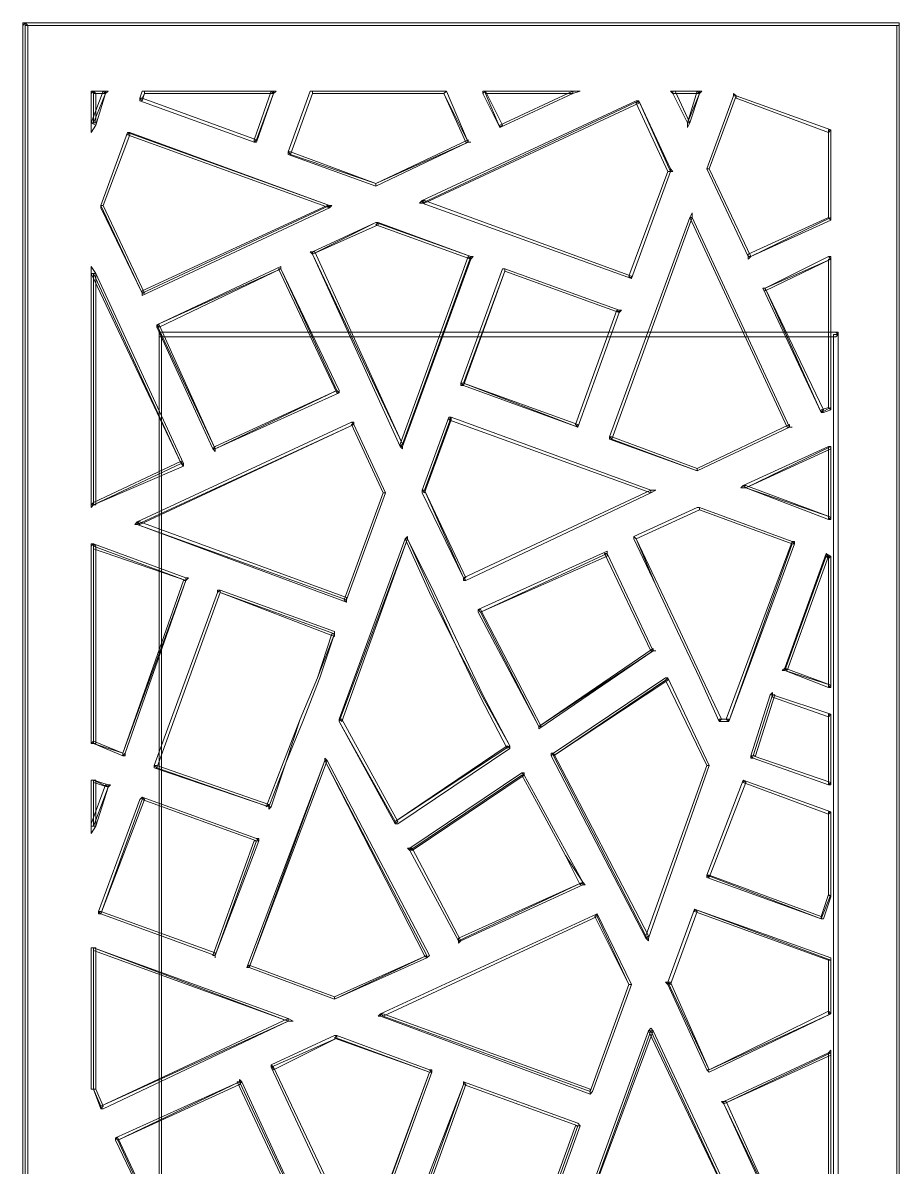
# Model space of a CAD drawing. Extents: x -66030 to 95157, y -13132 to 45879.
# Drawn here: x 61018 to 62424, y 34880 to 36716 of the extents above; entities that cross this region are included whole.
import ezdxf

# ---------------------------------------------------------------- set-up
doc = ezdxf.new("R2010")
doc.units = 0
doc.header["$LTSCALE"] = 100
doc.header["$MEASUREMENT"] = 0
doc.layers.get('0').update_dxf_attribs({"linetype": 'CONTINUOUS'})

msp = doc.modelspace()

# ---------------------------------------------------------------- linework, layer by layer
at = {"lineweight": 0}
for points in [[(61021.7, 36716.2), (61017.8, 36712.3), (61017.8, 31868.9), (61025.6, 31868.9), (61025.6, 36712.3), (61021.7, 36716.2), (61021.7, 36716.2), (61017.8, 36716.2), (61017.8, 36712.3)], [(62423.9, 36712.3), (62423.9, 36716.2), (61021.7, 36716.2), (61021.7, 36712.3), (62423.9, 36712.3), (62423.9, 36712.3), (62423.9, 36712.3), (62423.9, 36716.2), (62423.9, 36716.2)], [(61021.7, 31868.9), (61021.7, 36712.3), (62423.9, 36712.3), (62423.9, 31868.9), (61021.7, 31868.9)], [(62423.9, 31865), (62423.9, 31868.9), (62423.9, 36712.3), (62420, 36712.3), (62420, 31868.9), (62423.9, 31865), (62423.9, 31865), (62423.9, 31865), (62423.9, 31868.9)], [(61131, 36606.9), (61127.1, 36603), (61127.1, 36556.1), (61134.9, 36556.1), (61134.9, 36603), (61131, 36606.9), (61131, 36606.9), (61127.1, 36606.9), (61127.1, 36603)], [(61127.1, 36556.1), (61134.9, 36552.2), (61150.6, 36603), (61146.7, 36606.9), (61127.1, 36556.1), (61127.1, 36556.1), (61127.1, 36556.1), (61127.1, 36540.5), (61134.9, 36552.2)], [(61150.6, 36603), (61150.6, 36606.9), (61131, 36606.9), (61131, 36603), (61150.6, 36603), (61150.6, 36603), (61150.6, 36603), (61154.5, 36606.9), (61150.6, 36606.9)], [(61213.1, 36606.9), (61209.2, 36606.9), (61205.3, 36595.2), (61209.2, 36591.2), (61213.1, 36603), (61213.1, 36606.9), (61213.1, 36606.9), (61209.2, 36606.9), (61209.2, 36606.9)], [(61420.1, 36603), (61420.1, 36606.9), (61213.1, 36606.9), (61213.1, 36603), (61420.1, 36603), (61420.1, 36603), (61420.1, 36603), (61424, 36606.9), (61420.1, 36606.9)], [(61388.8, 36524.8), (61392.7, 36524.8), (61420.1, 36603), (61416.2, 36606.9), (61388.8, 36528.7), (61388.8, 36524.8), (61388.8, 36524.8), (61392.7, 36524.8), (61392.7, 36524.8)], [(61482.6, 36606.9), (61478.7, 36606.9), (61443.5, 36509.2), (61447.4, 36505.3), (61482.6, 36603), (61482.6, 36606.9), (61482.6, 36606.9), (61478.7, 36606.9), (61478.7, 36606.9)], [(61697.4, 36606.9), (61693.5, 36606.9), (61482.6, 36606.9), (61482.6, 36603), (61693.5, 36603), (61697.4, 36606.9), (61697.4, 36606.9), (61697.4, 36606.9), (61693.5, 36606.9)], [(61732.6, 36524.8), (61732.6, 36524.8), (61697.4, 36606.9), (61693.5, 36603), (61728.7, 36524.8), (61732.6, 36524.8), (61732.6, 36524.8), (61736.5, 36524.8), (61732.6, 36524.8)], [(61759.9, 36606.9), (61756, 36603), (61783.3, 36548.3), (61787.2, 36552.2), (61759.9, 36606.9), (61759.9, 36606.9), (61759.9, 36606.9), (61756, 36606.9), (61756, 36603)], [(61900.5, 36603), (61900.5, 36606.9), (61759.9, 36606.9), (61759.9, 36603), (61900.5, 36603), (61900.5, 36603), (61900.5, 36603), (61912.2, 36606.9), (61900.5, 36606.9)], [(61783.3, 36548.3), (61783.3, 36548.3), (61900.5, 36603), (61900.5, 36606.9), (61783.3, 36552.2), (61783.3, 36548.3), (61783.3, 36548.3), (61783.3, 36548.3), (61783.3, 36548.3)], [(62060.7, 36606.9), (62060.7, 36603), (62084.1, 36556.1), (62088, 36556.1), (62064.6, 36606.9), (62060.7, 36606.9), (62060.7, 36606.9), (62056.8, 36606.9), (62060.7, 36603)], [(62103.6, 36603), (62103.6, 36606.9), (62060.7, 36606.9), (62060.7, 36603), (62103.6, 36603), (62103.6, 36603), (62103.6, 36603), (62107.5, 36606.9), (62103.6, 36606.9)], [(62084.1, 36556.1), (62088, 36556.1), (62103.6, 36603), (62099.7, 36606.9), (62084.1, 36556.1), (62084.1, 36556.1), (62084.1, 36556.1), (62084.1, 36548.3), (62088, 36556.1)], [(61131, 36556.1), (61131, 36603), (61150.6, 36603), (61131, 36556.1)], [(61205.3, 36595.2), (61205.3, 36591.2), (61388.8, 36524.8), (61392.7, 36528.7), (61209.2, 36595.2), (61205.3, 36595.2), (61205.3, 36595.2), (61205.3, 36591.2), (61205.3, 36591.2)], [(61213.1, 36603), (61420.1, 36603), (61392.7, 36528.7), (61209.2, 36595.2), (61213.1, 36603)], [(61482.6, 36603), (61693.5, 36603), (61732.6, 36524.8), (61584.1, 36458.4), (61447.4, 36505.3), (61482.6, 36603)], [(61994.3, 36306.1), (61658.3, 36427.2), (62006, 36591.2), (62056.8, 36478), (61994.3, 36306.1)], [(62006, 36591.2), (62002.1, 36591.2), (61658.3, 36431.1), (61662.3, 36427.2), (62006, 36587.3), (62006, 36591.2), (62006, 36591.2), (62006, 36591.2), (62002.1, 36591.2)], [(61759.9, 36603), (61900.5, 36603), (61783.3, 36548.3), (61759.9, 36603)], [(62056.8, 36478), (62056.8, 36481.9), (62006, 36591.2), (62002.1, 36587.3), (62052.8, 36478), (62056.8, 36478), (62056.8, 36478), (62060.7, 36478), (62056.8, 36481.9)], [(62060.7, 36603), (62103.6, 36603), (62084.1, 36556.1), (62060.7, 36603)], [(62162.2, 36599.1), (62158.3, 36599.1), (62115.3, 36481.9), (62119.2, 36481.9), (62162.2, 36599.1), (62162.2, 36599.1), (62162.2, 36599.1), (62158.3, 36603), (62158.3, 36599.1)], [(62314.5, 36544.4), (62314.5, 36403.8), (62185.7, 36341.3), (62119.2, 36481.9), (62162.2, 36599.1), (62314.5, 36544.4)], [(62314.5, 36544.4), (62314.5, 36544.4), (62162.2, 36599.1), (62162.2, 36595.2), (62310.6, 36540.5), (62314.5, 36544.4), (62314.5, 36544.4), (62314.5, 36544.4), (62314.5, 36544.4)], [(61509.9, 36423.3), (61209.2, 36282.7), (61142.8, 36423.3), (61185.7, 36540.5), (61509.9, 36423.3)], [(61189.6, 36540.5), (61185.7, 36540.5), (61142.8, 36423.3), (61146.7, 36423.3), (61189.6, 36536.6), (61189.6, 36540.5), (61189.6, 36540.5), (61185.7, 36540.5), (61185.7, 36540.5)], [(61509.9, 36419.4), (61509.9, 36423.3), (61189.6, 36540.5), (61185.7, 36536.6), (61509.9, 36419.4), (61509.9, 36419.4), (61509.9, 36419.4), (61513.8, 36423.3), (61509.9, 36423.3)], [(62314.5, 36399.9), (62314.5, 36403.8), (62314.5, 36544.4), (62310.6, 36544.4), (62310.6, 36403.8), (62314.5, 36399.9), (62314.5, 36399.9), (62314.5, 36399.9), (62314.5, 36403.8)], [(61584.1, 36454.5), (61584.1, 36454.5), (61732.6, 36524.8), (61732.6, 36528.7), (61584.1, 36458.4), (61584.1, 36454.5), (61584.1, 36454.5), (61584.1, 36454.5), (61584.1, 36454.5)], [(61443.5, 36509.2), (61443.5, 36505.3), (61584.1, 36454.5), (61584.1, 36458.4), (61447.4, 36509.2), (61443.5, 36509.2), (61443.5, 36509.2), (61443.5, 36505.3), (61443.5, 36505.3)], [(61994.3, 36306.1), (61994.3, 36306.1), (62056.8, 36478), (62052.8, 36478), (61990.4, 36310), (61994.3, 36306.1), (61994.3, 36306.1), (61994.3, 36306.1), (61994.3, 36306.1)], [(62115.3, 36481.9), (62115.3, 36481.9), (62181.7, 36341.3), (62185.7, 36341.3), (62119.2, 36481.9), (62115.3, 36481.9), (62115.3, 36481.9), (62115.3, 36481.9), (62115.3, 36481.9)], [(61142.8, 36423.3), (61142.8, 36419.4), (61209.2, 36282.7), (61213.1, 36282.7), (61146.7, 36423.3), (61142.8, 36423.3), (61142.8, 36423.3), (61142.8, 36423.3), (61142.8, 36419.4)], [(61209.2, 36282.7), (61209.2, 36278.8), (61509.9, 36419.4), (61506, 36423.3), (61209.2, 36286.6), (61209.2, 36282.7), (61209.2, 36282.7), (61209.2, 36278.8), (61209.2, 36278.8)], [(61658.3, 36431.1), (61658.3, 36427.2), (61994.3, 36306.1), (61994.3, 36310), (61662.3, 36431.1), (61658.3, 36431.1), (61658.3, 36431.1), (61654.4, 36427.2), (61658.3, 36427.2)], [(62091.9, 36403.8), (62088, 36403.8), (61959.1, 36052.2), (61963, 36048.3), (62091.9, 36403.8), (62091.9, 36403.8), (62091.9, 36403.8), (62091.9, 36411.6), (62088, 36403.8)], [(61482.6, 36345.2), (61584.1, 36395.9), (61736.5, 36341.3), (61627.1, 36040.5), (61482.6, 36345.2)], [(61588, 36395.9), (61584.1, 36395.9), (61482.6, 36349.1), (61482.6, 36345.2), (61588, 36392), (61588, 36395.9), (61588, 36395.9), (61584.1, 36395.9), (61584.1, 36395.9)], [(61736.5, 36337.4), (61736.5, 36341.3), (61588, 36395.9), (61584.1, 36392), (61736.5, 36337.4), (61736.5, 36337.4), (61736.5, 36337.4), (61740.4, 36341.3), (61736.5, 36341.3)], [(62091.9, 36403.8), (62248.1, 36067.8), (62099.7, 35997.5), (61963, 36048.3), (62091.9, 36403.8)], [(62248.1, 36067.8), (62248.1, 36067.8), (62091.9, 36403.8), (62088, 36403.8), (62244.2, 36067.8), (62248.1, 36067.8), (62248.1, 36067.8), (62252.1, 36067.8), (62248.1, 36067.8)], [(62181.7, 36341.3), (62185.7, 36341.3), (62314.5, 36399.9), (62310.6, 36403.8), (62181.7, 36345.2), (62181.7, 36341.3), (62181.7, 36341.3), (62181.7, 36337.4), (62185.7, 36341.3)], [(61482.6, 36349.1), (61482.6, 36345.2), (61623.2, 36036.6), (61627.1, 36040.5), (61486.5, 36349.1), (61482.6, 36349.1), (61482.6, 36349.1), (61478.7, 36349.1), (61482.6, 36345.2)], [(61623.2, 36036.6), (61627.1, 36036.6), (61736.5, 36337.4), (61732.6, 36341.3), (61623.2, 36040.5), (61623.2, 36036.6), (61623.2, 36036.6), (61627.1, 36032.7), (61627.1, 36036.6)], [(62314.5, 36337.4), (62310.6, 36341.3), (62209.1, 36290.5), (62209.1, 36286.6), (62314.5, 36337.4), (62314.5, 36337.4), (62314.5, 36337.4), (62314.5, 36341.3), (62310.6, 36341.3)], [(62314.5, 36337.4), (62314.5, 36099.1), (62298.9, 36091.3), (62209.1, 36290.5), (62314.5, 36337.4)], [(62314.5, 36095.2), (62314.5, 36099.1), (62314.5, 36337.4), (62310.6, 36337.4), (62310.6, 36099.1), (62314.5, 36095.2), (62314.5, 36095.2), (62314.5, 36099.1), (62314.5, 36099.1)], [(61134.9, 36313.9), (61127.1, 36313.9), (61127.1, 35942.9), (61134.9, 35942.9), (61134.9, 36313.9), (61134.9, 36313.9), (61134.9, 36313.9), (61127.1, 36325.6), (61127.1, 36313.9)], [(61275.6, 36005.3), (61275.6, 36009.3), (61134.9, 36313.9), (61127.1, 36313.9), (61271.7, 36009.3), (61275.6, 36005.3), (61275.6, 36005.3), (61275.6, 36009.3), (61275.6, 36009.3)], [(61131, 35942.9), (61131, 36313.9), (61271.7, 36009.3), (61131, 35942.9)], [(61431.8, 36321.7), (61431.8, 36325.6), (61232.6, 36231.9), (61236.5, 36228), (61431.8, 36321.7), (61431.8, 36321.7), (61431.8, 36321.7), (61431.8, 36325.6), (61431.8, 36325.6)], [(61431.8, 36321.7), (61521.6, 36126.4), (61326.3, 36032.7), (61232.6, 36231.9), (61431.8, 36321.7)], [(61525.5, 36122.5), (61525.5, 36126.4), (61431.8, 36321.7), (61427.9, 36321.7), (61521.6, 36122.5), (61525.5, 36122.5), (61525.5, 36122.5), (61525.5, 36122.5), (61525.5, 36126.4)], [(61791.1, 36321.7), (61787.2, 36321.7), (61720.8, 36138.2), (61724.7, 36134.2), (61791.1, 36317.8), (61791.1, 36321.7), (61791.1, 36321.7), (61787.2, 36321.7), (61787.2, 36321.7)], [(61724.7, 36138.2), (61791.1, 36317.8), (61974.7, 36251.4), (61908.3, 36067.8), (61724.7, 36138.2)], [(61974.7, 36251.4), (61974.7, 36255.3), (61791.1, 36321.7), (61791.1, 36317.8), (61974.7, 36251.4), (61974.7, 36251.4), (61974.7, 36251.4), (61978.6, 36255.3), (61974.7, 36255.3)], [(62209.1, 36290.5), (62205.2, 36290.5), (62298.9, 36091.3), (62302.8, 36095.2), (62209.1, 36290.5), (62209.1, 36290.5), (62209.1, 36290.5), (62205.2, 36290.5), (62205.2, 36290.5)], [(61908.3, 36067.8), (61908.3, 36067.8), (61974.7, 36251.4), (61970.8, 36255.3), (61904.4, 36071.8), (61908.3, 36067.8), (61908.3, 36067.8), (61908.3, 36067.8), (61908.3, 36067.8)], [(61232.6, 36231.9), (61232.6, 36228), (61322.4, 36032.7), (61326.3, 36032.7), (61236.5, 36231.9), (61232.6, 36231.9), (61232.6, 36231.9), (61232.6, 36231.9), (61232.6, 36228)], [(61236.5, 36220.2), (61236.5, 36216.3), (61236.5, 31970.5), (61240.4, 31970.5), (61240.4, 36216.3), (61236.5, 36220.2), (61236.5, 36220.2), (61236.5, 36220.2), (61236.5, 36216.3)], [(62326.3, 36216.3), (62322.4, 36220.2), (61236.5, 36220.2), (61236.5, 36212.4), (62322.4, 36212.4), (62326.3, 36216.3), (62326.3, 36216.3), (62326.3, 36220.2), (62322.4, 36220.2)], [(62322.4, 31966.6), (62326.3, 31970.5), (62326.3, 36216.3), (62318.5, 36216.3), (62318.5, 31970.5), (62322.4, 31966.6), (62322.4, 31966.6), (62326.3, 31966.6), (62326.3, 31970.5)], [(61720.8, 36138.2), (61724.7, 36134.2), (61908.3, 36067.8), (61908.3, 36071.8), (61724.7, 36138.2), (61720.8, 36138.2), (61720.8, 36138.2), (61720.8, 36134.2), (61724.7, 36134.2)], [(61322.4, 36032.7), (61326.3, 36032.7), (61525.5, 36122.5), (61521.6, 36126.4), (61326.3, 36036.6), (61322.4, 36032.7), (61322.4, 36032.7), (61326.3, 36028.8), (61326.3, 36032.7)], [(62298.9, 36091.3), (62302.8, 36091.3), (62314.5, 36095.2), (62310.6, 36099.1), (62298.9, 36095.2), (62298.9, 36091.3), (62298.9, 36091.3), (62298.9, 36091.3), (62302.8, 36091.3)], [(61549, 36071.8), (61545.1, 36075.7), (61201.3, 35915.5), (61205.3, 35911.6), (61549, 36071.8), (61549, 36071.8), (61549, 36071.8), (61549, 36075.7), (61545.1, 36075.7)], [(61705.2, 36083.5), (61701.3, 36083.5), (61658.3, 35966.3), (61662.3, 35962.4), (61705.2, 36079.6), (61705.2, 36083.5), (61705.2, 36083.5), (61701.3, 36083.5), (61701.3, 36083.5)], [(62025.5, 35966.3), (61724.7, 35825.7), (61662.3, 35966.3), (61705.2, 36083.5), (62025.5, 35966.3)], [(62025.5, 35962.4), (62025.5, 35966.3), (61705.2, 36083.5), (61701.3, 36079.6), (62025.5, 35962.4), (62025.5, 35962.4), (62025.5, 35962.4), (62033.3, 35966.3), (62025.5, 35966.3)], [(61537.3, 35790.5), (61201.3, 35911.6), (61549, 36071.8), (61599.8, 35962.4), (61537.3, 35790.5)], [(61599.8, 35962.4), (61599.8, 35962.4), (61549, 36071.8), (61545.1, 36071.8), (61595.8, 35962.4), (61599.8, 35962.4), (61599.8, 35962.4), (61599.8, 35962.4), (61599.8, 35962.4)], [(62099.7, 35997.5), (62099.7, 35997.5), (62248.1, 36067.8), (62248.1, 36071.8), (62099.7, 36001.4), (62099.7, 35997.5), (62099.7, 35997.5), (62099.7, 35997.5), (62099.7, 35997.5)], [(61959.1, 36052.2), (61959.1, 36048.3), (62099.7, 35997.5), (62099.7, 36001.4), (61963, 36052.2), (61959.1, 36052.2), (61959.1, 36052.2), (61959.1, 36048.3), (61959.1, 36048.3)], [(62314.5, 36036.6), (62310.6, 36036.6), (62173.9, 35974.1), (62177.8, 35970.2), (62314.5, 36032.7), (62314.5, 36036.6), (62314.5, 36036.6), (62314.5, 36036.6), (62310.6, 36036.6)], [(62314.5, 36036.6), (62314.5, 35923.3), (62177.8, 35970.2), (62314.5, 36036.6)], [(62310.6, 35919.4), (62314.5, 35923.3), (62314.5, 36036.6), (62310.6, 36036.6), (62310.6, 35923.3), (62310.6, 35919.4), (62310.6, 35919.4), (62314.5, 35919.4), (62314.5, 35923.3)], [(61127.1, 35942.9), (61131, 35942.9), (61275.6, 36005.3), (61271.7, 36013.2), (61131, 35946.8), (61127.1, 35942.9), (61127.1, 35942.9), (61127.1, 35938.9), (61131, 35942.9)], [(61658.3, 35966.3), (61658.3, 35962.4), (61724.7, 35825.7), (61728.7, 35825.7), (61662.3, 35966.3), (61658.3, 35966.3), (61658.3, 35966.3), (61658.3, 35966.3), (61658.3, 35962.4)], [(61724.7, 35825.7), (61728.7, 35821.8), (62025.5, 35962.4), (62025.5, 35966.3), (61724.7, 35825.7), (61724.7, 35825.7), (61724.7, 35825.7), (61724.7, 35821.8), (61728.7, 35821.8)], [(62173.9, 35974.1), (62177.8, 35970.2), (62310.6, 35919.4), (62314.5, 35923.3), (62177.8, 35974.1), (62173.9, 35974.1), (62173.9, 35974.1), (62170, 35970.2), (62177.8, 35970.2)], [(61537.3, 35786.6), (61537.3, 35790.5), (61599.8, 35962.4), (61595.8, 35962.4), (61533.4, 35790.5), (61537.3, 35786.6), (61537.3, 35786.6), (61537.3, 35786.6), (61537.3, 35790.5)], [(62103.6, 35938.9), (62099.7, 35938.9), (61998.2, 35892.1), (62002.1, 35888.2), (62103.6, 35935), (62103.6, 35938.9), (62103.6, 35938.9), (62103.6, 35938.9), (62099.7, 35938.9)], [(62150.5, 35595.2), (62134.9, 35595.2), (62103.6, 35665.5), (62068.5, 35739.7), (62033.3, 35814), (62002.1, 35888.2), (62103.6, 35935), (62252.1, 35880.4), (62150.5, 35595.2)], [(62256, 35880.4), (62252.1, 35884.3), (62103.6, 35938.9), (62103.6, 35935), (62252.1, 35880.4), (62256, 35880.4), (62256, 35880.4), (62256, 35884.3), (62252.1, 35884.3)], [(61201.3, 35915.5), (61201.3, 35911.6), (61537.3, 35786.6), (61537.3, 35794.4), (61205.3, 35915.5), (61201.3, 35915.5), (61201.3, 35915.5), (61197.4, 35911.6), (61201.3, 35911.6)], [(61634.9, 35888.2), (61631, 35888.2), (61525.5, 35599.1), (61529.4, 35595.2), (61634.9, 35888.2), (61634.9, 35888.2), (61634.9, 35888.2), (61634.9, 35892.1), (61631, 35888.2)], [(61998.2, 35892.1), (61998.2, 35888.2), (62033.3, 35814), (62068.5, 35739.7), (62103.6, 35665.5), (62134.9, 35595.2), (62138.8, 35599.1), (62107.5, 35665.5), (62072.4, 35739.7), (62037.2, 35814), (62002.1, 35888.2), (62002.1, 35888.2), (61998.2, 35892.1), (61998.2, 35888.2), (61998.2, 35888.2)], [(61131, 35880.4), (61127.1, 35876.5), (61127.1, 35560.1), (61134.9, 35560.1), (61134.9, 35876.5), (61131, 35880.4), (61131, 35880.4), (61127.1, 35880.4), (61127.1, 35876.5)], [(61279.5, 35821.8), (61279.5, 35825.7), (61131, 35880.4), (61131, 35872.5), (61279.5, 35821.8), (61279.5, 35821.8), (61279.5, 35821.8), (61283.4, 35825.7), (61279.5, 35825.7)], [(61131, 35560.1), (61131, 35876.5), (61279.5, 35821.8), (61177.9, 35544.4), (61131, 35560.1)], [(61525.5, 35595.2), (61634.9, 35888.2), (61674, 35802.2), (61713, 35716.3), (61756, 35634.3), (61799, 35556.2), (61615.4, 35435.1), (61525.5, 35595.2)], [(61799, 35552.3), (61799, 35556.2), (61756, 35638.2), (61716.9, 35720.2), (61677.9, 35802.2), (61634.9, 35888.2), (61631, 35888.2), (61670.1, 35802.2), (61713, 35716.3), (61752.1, 35634.3), (61795.1, 35552.3), (61795.1, 35556.2), (61799, 35552.3), (61799, 35552.3), (61799, 35556.2)], [(62150.5, 35595.2), (62150.5, 35595.2), (62256, 35880.4), (62252.1, 35884.3), (62146.6, 35599.1), (62150.5, 35595.2), (62150.5, 35595.2), (62150.5, 35595.2), (62150.5, 35595.2)], [(61955.2, 35864.7), (61955.2, 35868.6), (61748.2, 35774.9), (61752.1, 35771), (61955.2, 35860.8), (61955.2, 35864.7), (61955.2, 35864.7), (61955.2, 35868.6), (61955.2, 35868.6)], [(61845.8, 35587.4), (61752.1, 35771), (61955.2, 35864.7), (62029.4, 35708.5), (61845.8, 35587.4)], [(62029.4, 35708.5), (62029.4, 35708.5), (61955.2, 35864.7), (61951.3, 35864.7), (62025.5, 35708.5), (62029.4, 35708.5), (62029.4, 35708.5), (62033.3, 35708.5), (62029.4, 35708.5)], [(62306.7, 35864.7), (62306.7, 35864.7), (62240.3, 35681.2), (62244.2, 35677.2), (62310.6, 35860.8), (62306.7, 35864.7), (62306.7, 35864.7), (62306.7, 35864.7), (62306.7, 35864.7)], [(62314.5, 35860.8), (62314.5, 35653.8), (62240.3, 35677.2), (62306.7, 35860.8), (62314.5, 35860.8)], [(62314.5, 35860.8), (62314.5, 35860.8), (62306.7, 35864.7), (62306.7, 35860.8), (62310.6, 35856.9), (62314.5, 35860.8), (62314.5, 35860.8), (62314.5, 35860.8), (62314.5, 35860.8)], [(62310.6, 35649.9), (62314.5, 35653.8), (62314.5, 35860.8), (62310.6, 35860.8), (62310.6, 35653.8), (62310.6, 35649.9), (62310.6, 35649.9), (62314.5, 35649.9), (62314.5, 35653.8)], [(61177.9, 35540.5), (61181.8, 35544.4), (61279.5, 35821.8), (61275.6, 35821.8), (61177.9, 35544.4), (61177.9, 35540.5), (61177.9, 35540.5), (61181.8, 35540.5), (61181.8, 35544.4)], [(61334.1, 35806.1), (61330.2, 35802.2), (61228.7, 35524.9), (61232.6, 35521), (61334.1, 35802.2), (61334.1, 35806.1), (61334.1, 35806.1), (61330.2, 35806.1), (61330.2, 35802.2)], [(61232.6, 35521), (61334.1, 35802.2), (61517.7, 35735.8), (61490.4, 35665.5), (61463, 35599.1), (61439.6, 35528.8), (61412.3, 35458.5), (61232.6, 35521)], [(61517.7, 35735.8), (61517.7, 35739.7), (61334.1, 35806.1), (61334.1, 35802.2), (61517.7, 35731.9), (61517.7, 35735.8), (61517.7, 35735.8), (61517.7, 35735.8), (61517.7, 35739.7)], [(61748.2, 35774.9), (61748.2, 35771), (61845.8, 35587.4), (61849.7, 35587.4), (61752.1, 35774.9), (61748.2, 35774.9), (61748.2, 35774.9), (61748.2, 35774.9), (61748.2, 35771)], [(61412.3, 35458.5), (61416.2, 35458.5), (61439.6, 35528.8), (61467, 35595.2), (61494.3, 35665.5), (61517.7, 35735.8), (61513.8, 35735.8), (61490.4, 35665.5), (61463, 35599.1), (61435.7, 35528.8), (61408.4, 35458.5), (61412.3, 35462.4), (61412.3, 35458.5), (61412.3, 35454.6), (61416.2, 35458.5)], [(61845.8, 35587.4), (61845.8, 35583.5), (62029.4, 35708.5), (62029.4, 35712.4), (61845.8, 35587.4), (61845.8, 35587.4), (61845.8, 35587.4), (61845.8, 35583.5), (61845.8, 35583.5)], [(62240.3, 35681.2), (62240.3, 35677.2), (62310.6, 35649.9), (62314.5, 35653.8), (62240.3, 35681.2), (62240.3, 35681.2), (62240.3, 35681.2), (62236.4, 35677.2), (62240.3, 35677.2)], [(62052.8, 35665.5), (62048.9, 35665.5), (61869.3, 35544.4), (61869.3, 35540.5), (62052.8, 35661.6), (62052.8, 35665.5), (62052.8, 35665.5), (62052.8, 35665.5), (62048.9, 35665.5)], [(62115.3, 35524.9), (62017.7, 35251.5), (61869.3, 35540.5), (62048.9, 35661.6), (62115.3, 35524.9)], [(62119.2, 35524.9), (62119.2, 35524.9), (62052.8, 35665.5), (62048.9, 35661.6), (62115.3, 35524.9), (62119.2, 35524.9), (62119.2, 35524.9), (62119.2, 35524.9), (62119.2, 35524.9)], [(62220.8, 35638.2), (62216.9, 35638.2), (62185.7, 35540.5), (62193.5, 35540.5), (62224.7, 35638.2), (62220.8, 35638.2), (62220.8, 35638.2), (62220.8, 35642.1), (62216.9, 35638.2)], [(62314.5, 35606.9), (62314.5, 35497.6), (62189.6, 35540.5), (62220.8, 35638.2), (62314.5, 35606.9)], [(62314.5, 35606.9), (62314.5, 35606.9), (62220.8, 35638.2), (62220.8, 35634.3), (62310.6, 35603), (62314.5, 35606.9), (62314.5, 35606.9), (62314.5, 35606.9), (62314.5, 35606.9)], [(61525.5, 35599.1), (61525.5, 35595.2), (61615.4, 35431.2), (61619.3, 35435.1), (61529.4, 35599.1), (61525.5, 35599.1), (61525.5, 35599.1), (61525.5, 35595.2), (61525.5, 35595.2)], [(62134.9, 35595.2), (62134.9, 35595.2), (62150.5, 35595.2), (62150.5, 35599.1), (62134.9, 35599.1), (62134.9, 35595.2), (62134.9, 35595.2), (62134.9, 35595.2), (62134.9, 35595.2)], [(62310.6, 35493.7), (62314.5, 35497.6), (62314.5, 35606.9), (62310.6, 35606.9), (62310.6, 35497.6), (62310.6, 35493.7), (62310.6, 35493.7), (62314.5, 35493.7), (62314.5, 35497.6)], [(61127.1, 35560.1), (61131, 35560.1), (61177.9, 35540.5), (61177.9, 35544.4), (61131, 35564), (61127.1, 35560.1), (61127.1, 35560.1), (61127.1, 35560.1), (61131, 35560.1)], [(61615.4, 35431.2), (61619.3, 35431.2), (61799, 35552.3), (61795.1, 35556.2), (61615.4, 35435.1), (61615.4, 35431.2), (61615.4, 35431.2), (61615.4, 35431.2), (61619.3, 35431.2)], [(61869.3, 35544.4), (61865.4, 35540.5), (62017.7, 35247.6), (62021.6, 35251.5), (61869.3, 35544.4), (61869.3, 35544.4), (61869.3, 35544.4), (61865.4, 35544.4), (61865.4, 35540.5)], [(61228.7, 35524.9), (61228.7, 35521), (61412.3, 35458.5), (61412.3, 35462.4), (61232.6, 35524.9), (61228.7, 35524.9), (61228.7, 35524.9), (61228.7, 35521), (61228.7, 35521)], [(61506, 35532.7), (61502.1, 35532.7), (61377.1, 35200.7), (61381, 35200.7), (61506, 35532.7), (61506, 35532.7), (61506, 35532.7), (61502.1, 35536.6), (61502.1, 35532.7)], [(61502.1, 35532.7), (61666.2, 35220.2), (61517.7, 35149.9), (61381, 35200.7), (61502.1, 35532.7)], [(61666.2, 35216.3), (61670.1, 35220.2), (61506, 35532.7), (61502.1, 35532.7), (61662.3, 35220.2), (61666.2, 35216.3), (61666.2, 35216.3), (61670.1, 35220.2), (61670.1, 35220.2)], [(62017.7, 35247.6), (62021.6, 35247.6), (62119.2, 35524.9), (62115.3, 35524.9), (62017.7, 35251.5), (62017.7, 35247.6), (62017.7, 35247.6), (62021.6, 35243.7), (62021.6, 35247.6)], [(62185.7, 35540.5), (62189.6, 35536.6), (62310.6, 35493.7), (62314.5, 35497.6), (62189.6, 35540.5), (62185.7, 35540.5), (62185.7, 35540.5), (62185.7, 35536.6), (62189.6, 35536.6)], [(61822.4, 35509.3), (61818.5, 35513.2), (61638.8, 35392.1), (61642.7, 35388.2), (61822.4, 35509.3), (61822.4, 35509.3), (61822.4, 35509.3), (61822.4, 35513.2), (61818.5, 35513.2)], [(61818.5, 35509.3), (61841.9, 35466.3), (61865.4, 35423.4), (61888.8, 35380.4), (61916.1, 35337.4), (61716.9, 35243.7), (61638.8, 35388.2), (61818.5, 35509.3)], [(61916.1, 35333.5), (61916.1, 35337.4), (61892.7, 35380.4), (61869.3, 35423.4), (61845.8, 35466.3), (61822.4, 35509.3), (61818.5, 35509.3), (61841.9, 35466.3), (61865.4, 35423.4), (61888.8, 35380.4), (61912.2, 35333.5), (61916.1, 35337.4), (61916.1, 35333.5), (61920, 35333.5), (61916.1, 35337.4)], [(61131, 35501.5), (61127.1, 35501.5), (61127.1, 35427.3), (61134.9, 35427.3), (61134.9, 35501.5), (61131, 35501.5), (61131, 35501.5), (61127.1, 35501.5), (61127.1, 35501.5)], [(61127.1, 35427.3), (61134.9, 35427.3), (61154.5, 35489.8), (61150.6, 35493.7), (61127.1, 35431.2), (61127.1, 35427.3), (61127.1, 35427.3), (61127.1, 35415.5), (61134.9, 35427.3)], [(61131, 35427.3), (61131, 35501.5), (61154.5, 35489.8), (61131, 35427.3)], [(61154.5, 35489.8), (61154.5, 35493.7), (61131, 35501.5), (61131, 35497.6), (61154.5, 35489.8), (61154.5, 35489.8), (61154.5, 35489.8), (61158.4, 35493.7), (61154.5, 35493.7)], [(62314.5, 35450.7), (62314.5, 35317.9), (62298.9, 35278.8), (62115.3, 35349.1), (62173.9, 35501.5), (62314.5, 35450.7)], [(62173.9, 35501.5), (62173.9, 35501.5), (62115.3, 35349.1), (62119.2, 35345.2), (62177.8, 35497.6), (62173.9, 35501.5), (62173.9, 35501.5), (62173.9, 35501.5), (62173.9, 35501.5)], [(62314.5, 35450.7), (62314.5, 35450.7), (62173.9, 35501.5), (62173.9, 35497.6), (62310.6, 35446.8), (62314.5, 35450.7), (62314.5, 35450.7), (62314.5, 35450.7), (62314.5, 35450.7)], [(61209.2, 35474.1), (61205.3, 35470.2), (61138.9, 35290.6), (61142.8, 35286.7), (61213.1, 35470.2), (61209.2, 35474.1), (61209.2, 35474.1), (61209.2, 35474.1), (61205.3, 35470.2)], [(61142.8, 35286.7), (61209.2, 35470.2), (61392.7, 35403.8), (61326.3, 35220.2), (61142.8, 35286.7)], [(61396.6, 35403.8), (61392.7, 35407.7), (61209.2, 35474.1), (61209.2, 35470.2), (61392.7, 35403.8), (61396.6, 35403.8), (61396.6, 35403.8), (61396.6, 35407.7), (61392.7, 35407.7)], [(62314.5, 35314), (62314.5, 35317.9), (62314.5, 35450.7), (62310.6, 35450.7), (62310.6, 35317.9), (62314.5, 35314), (62314.5, 35314), (62314.5, 35317.9), (62314.5, 35317.9)], [(61326.3, 35220.2), (61326.3, 35220.2), (61396.6, 35403.8), (61388.8, 35403.8), (61322.4, 35220.2), (61326.3, 35220.2), (61326.3, 35220.2), (61326.3, 35216.3), (61326.3, 35220.2)], [(61638.8, 35392.1), (61638.8, 35388.2), (61716.9, 35243.7), (61720.8, 35243.7), (61642.7, 35392.1), (61638.8, 35392.1), (61638.8, 35392.1), (61634.9, 35392.1), (61638.8, 35388.2)], [(62115.3, 35349.1), (62115.3, 35345.2), (62298.9, 35278.8), (62298.9, 35282.7), (62119.2, 35349.1), (62115.3, 35349.1), (62115.3, 35349.1), (62115.3, 35345.2), (62115.3, 35345.2)], [(61716.9, 35243.7), (61720.8, 35243.7), (61916.1, 35333.5), (61916.1, 35337.4), (61716.9, 35247.6), (61716.9, 35243.7), (61716.9, 35243.7), (61716.9, 35239.8), (61720.8, 35243.7)], [(62298.9, 35278.8), (62302.8, 35278.8), (62314.5, 35314), (62310.6, 35317.9), (62298.9, 35282.7), (62298.9, 35278.8), (62298.9, 35278.8), (62302.8, 35278.8), (62302.8, 35278.8)], [(61138.9, 35290.6), (61142.8, 35286.7), (61326.3, 35220.2), (61326.3, 35224.2), (61142.8, 35290.6), (61138.9, 35290.6), (61138.9, 35290.6), (61138.9, 35286.7), (61142.8, 35286.7)], [(61939.6, 35286.7), (61939.6, 35286.7), (61591.9, 35126.5), (61595.8, 35122.6), (61939.6, 35282.7), (61939.6, 35286.7), (61939.6, 35286.7), (61939.6, 35286.7), (61939.6, 35286.7)], [(61994.3, 35173.4), (61994.3, 35173.4), (61939.6, 35286.7), (61935.7, 35282.7), (61990.4, 35173.4), (61994.3, 35173.4), (61994.3, 35173.4), (61994.3, 35173.4), (61994.3, 35173.4)], [(62314.5, 35212.4), (62314.5, 35126.5), (62119.2, 35036.7), (62052.8, 35177.3), (62095.8, 35294.5), (62314.5, 35212.4)], [(62095.8, 35294.5), (62095.8, 35294.5), (62052.8, 35177.3), (62056.8, 35173.4), (62099.7, 35290.6), (62095.8, 35294.5), (62095.8, 35294.5), (62095.8, 35294.5), (62095.8, 35294.5)], [(62314.5, 35212.4), (62314.5, 35216.3), (62095.8, 35294.5), (62095.8, 35290.6), (62310.6, 35212.4), (62314.5, 35212.4), (62314.5, 35212.4), (62314.5, 35216.3), (62314.5, 35216.3)], [(61927.9, 35001.5), (61595.8, 35122.6), (61939.6, 35282.7), (61990.4, 35173.4), (61927.9, 35001.5)], [(61131, 35232), (61127.1, 35232), (61127.1, 35005.4), (61134.9, 35005.4), (61134.9, 35232), (61131, 35232), (61131, 35232), (61127.1, 35232), (61127.1, 35232)], [(61131, 35005.4), (61131, 35232), (61443.5, 35114.8), (61142.8, 34978.1), (61131, 35005.4)], [(61443.5, 35114.8), (61443.5, 35118.7), (61131, 35232), (61131, 35228.1), (61443.5, 35114.8), (61443.5, 35114.8), (61443.5, 35114.8), (61451.3, 35114.8), (61443.5, 35118.7)], [(61517.7, 35149.9), (61517.7, 35149.9), (61666.2, 35216.3), (61666.2, 35220.2), (61517.7, 35153.8), (61517.7, 35149.9), (61517.7, 35149.9), (61517.7, 35149.9), (61517.7, 35149.9)], [(62314.5, 35126.5), (62314.5, 35126.5), (62314.5, 35212.4), (62310.6, 35212.4), (62310.6, 35126.5), (62314.5, 35126.5), (62314.5, 35126.5), (62314.5, 35126.5), (62314.5, 35126.5)], [(61377.1, 35200.7), (61381, 35200.7), (61517.7, 35149.9), (61517.7, 35153.8), (61381, 35204.6), (61377.1, 35200.7), (61377.1, 35200.7), (61377.1, 35200.7), (61381, 35200.7)], [(62052.8, 35177.3), (62052.8, 35173.4), (62115.3, 35036.7), (62119.2, 35036.7), (62056.8, 35177.3), (62052.8, 35177.3), (62052.8, 35177.3), (62048.9, 35177.3), (62052.8, 35173.4)], [(61927.9, 34997.6), (61931.8, 35001.5), (61994.3, 35173.4), (61990.4, 35173.4), (61927.9, 35001.5), (61927.9, 34997.6), (61927.9, 34997.6), (61927.9, 34997.6), (61931.8, 35001.5)], [(61591.9, 35126.5), (61591.9, 35122.6), (61927.9, 34997.6), (61927.9, 35005.4), (61595.8, 35126.5), (61591.9, 35126.5), (61591.9, 35126.5), (61588, 35122.6), (61591.9, 35122.6)], [(62115.3, 35036.7), (62119.2, 35032.8), (62314.5, 35126.5), (62310.6, 35130.4), (62119.2, 35036.7), (62115.3, 35036.7), (62115.3, 35036.7), (62119.2, 35032.8), (62119.2, 35032.8)], [(61142.8, 34974.2), (61146.7, 34974.2), (61443.5, 35114.8), (61443.5, 35118.7), (61142.8, 34978.1), (61142.8, 34974.2), (61142.8, 34974.2), (61142.8, 34974.2), (61146.7, 34974.2)], [(62029.4, 35099.2), (62021.6, 35099.2), (61892.7, 34743.7), (61896.6, 34743.7), (62029.4, 35099.2), (62029.4, 35099.2), (62029.4, 35099.2), (62025.5, 35103.1), (62021.6, 35099.2)], [(61521.6, 35091.4), (61517.7, 35091.4), (61416.2, 35044.5), (61420.1, 35036.7), (61521.6, 35087.4), (61521.6, 35091.4), (61521.6, 35091.4), (61521.6, 35091.4), (61517.7, 35091.4)], [(61416.2, 35040.6), (61521.6, 35087.4), (61670.1, 35032.8), (61560.7, 34732), (61416.2, 35040.6)], [(61674, 35032.8), (61670.1, 35036.7), (61521.6, 35091.4), (61517.7, 35087.4), (61670.1, 35032.8), (61674, 35032.8), (61674, 35032.8), (61674, 35036.7), (61670.1, 35036.7)], [(62025.5, 35099.2), (62181.7, 34763.3), (62033.3, 34692.9), (61896.6, 34743.7), (62025.5, 35099.2)], [(62181.7, 34759.3), (62185.7, 34763.3), (62029.4, 35099.2), (62021.6, 35099.2), (62181.7, 34763.3), (62181.7, 34759.3), (62181.7, 34759.3), (62185.7, 34763.3), (62185.7, 34763.3)], [(62314.5, 35064), (62310.6, 35064), (62142.7, 34985.9), (62142.7, 34982), (62314.5, 35060.1), (62314.5, 35064), (62314.5, 35064), (62314.5, 35067.9), (62310.6, 35064)], [(62314.5, 35064), (62314.5, 34821.8), (62236.4, 34786.7), (62142.7, 34982), (62314.5, 35064)], [(62314.5, 34821.8), (62314.5, 34821.8), (62314.5, 35064), (62310.6, 35064), (62310.6, 34821.8), (62314.5, 34821.8), (62314.5, 34821.8), (62314.5, 34821.8), (62314.5, 34821.8)], [(61416.2, 35044.5), (61416.2, 35040.6), (61560.7, 34732), (61564.6, 34735.9), (61420.1, 35040.6), (61416.2, 35044.5), (61416.2, 35044.5), (61416.2, 35040.6), (61416.2, 35040.6)], [(61560.7, 34732), (61564.6, 34732), (61674, 35032.8), (61670.1, 35032.8), (61560.7, 34735.9), (61560.7, 34732), (61560.7, 34732), (61560.7, 34728.1), (61564.6, 34732)], [(61369.3, 35017.1), (61365.4, 35017.1), (61166.2, 34927.3), (61170.1, 34923.4), (61365.4, 35013.2), (61369.3, 35017.1), (61369.3, 35017.1), (61365.4, 35021), (61365.4, 35017.1)], [(61365.4, 35017.1), (61459.1, 34817.9), (61259.9, 34728.1), (61170.1, 34923.4), (61365.4, 35017.1)], [(61459.1, 34817.9), (61459.1, 34821.8), (61369.3, 35017.1), (61361.5, 35017.1), (61455.2, 34817.9), (61459.1, 34817.9), (61459.1, 34817.9), (61459.1, 34817.9), (61459.1, 34821.8)], [(61724.7, 35017.1), (61724.7, 35013.2), (61654.4, 34829.7), (61662.3, 34829.7), (61728.7, 35013.2), (61724.7, 35017.1), (61724.7, 35017.1), (61724.7, 35017.1), (61724.7, 35013.2)], [(61658.3, 34829.7), (61724.7, 35013.2), (61908.3, 34946.8), (61841.9, 34763.3), (61658.3, 34829.7)], [(61912.2, 34946.8), (61908.3, 34950.7), (61724.7, 35017.1), (61724.7, 35013.2), (61908.3, 34946.8), (61912.2, 34946.8), (61912.2, 34946.8), (61912.2, 34946.8), (61908.3, 34950.7)], [(61127.1, 35005.4), (61131, 35005.4), (61142.8, 34974.2), (61146.7, 34978.1), (61134.9, 35005.4), (61127.1, 35005.4), (61127.1, 35005.4), (61127.1, 35005.4), (61131, 35005.4)], [(62142.7, 34985.9), (62142.7, 34982), (62232.5, 34786.7), (62236.4, 34786.7), (62146.6, 34985.9), (62142.7, 34985.9), (62142.7, 34985.9), (62138.8, 34985.9), (62142.7, 34982)], [(61841.9, 34763.3), (61845.8, 34763.3), (61912.2, 34946.8), (61904.4, 34946.8), (61838, 34763.3), (61841.9, 34763.3), (61841.9, 34763.3), (61841.9, 34759.3), (61845.8, 34763.3)], [(61166.2, 34927.3), (61166.2, 34923.4), (61259.9, 34728.1), (61263.8, 34728.1), (61170.1, 34927.3), (61166.2, 34927.3), (61166.2, 34927.3), (61166.2, 34927.3), (61166.2, 34923.4)]]:
    msp.add_lwpolyline(points, close=True, dxfattribs=at)

doc.saveas('drawing.dxf')
